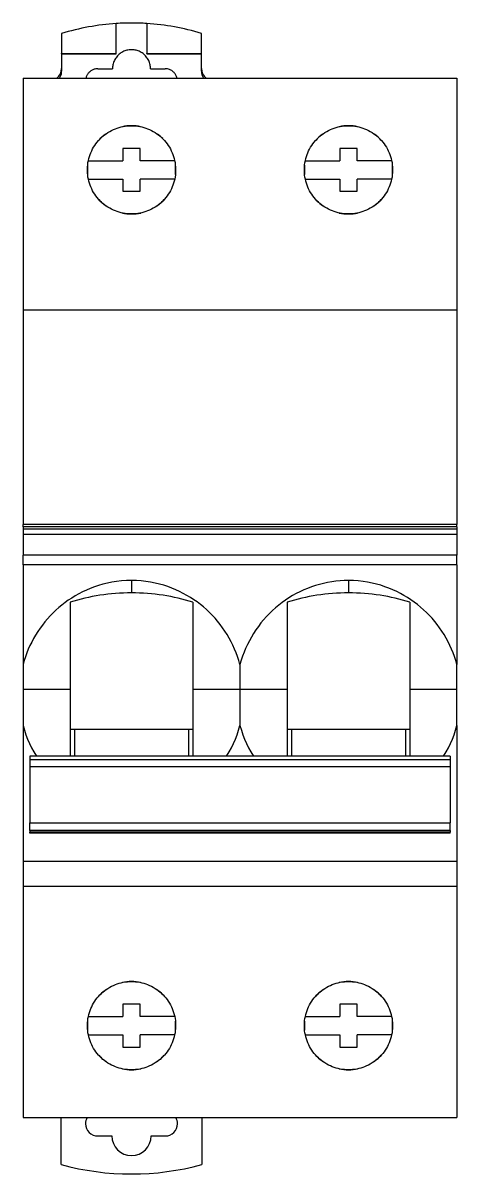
# Model space of a CAD drawing. Header units: millimetres. Extents: x 1019 to 1519, y 1262 to 1448.
# Drawn here: x 1155.21 to 1158.75, y 1264.54 to 1273.93 of the extents above; entities that cross this region are included whole.
import ezdxf

# ---------------------------------------------------------------- set-up
doc = ezdxf.new("R2010")
doc.units = ezdxf.units.MM

msp = doc.modelspace()

# ---------------------------------------------------------------- linework, layer by layer
for p, q in [((1155.5299, 1273.8482), (1155.5299, 1273.6847)), ((1155.9749, 1273.6847), (1155.9749, 1273.9305)), ((1156.2249, 1273.9308), (1156.2249, 1273.6847)), ((1156.6699, 1273.6847), (1156.6699, 1273.8495)), ((1155.5299, 1273.6847), (1155.9749, 1273.6847)), ((1155.5299, 1273.6845), (1155.5299, 1273.6847)), ((1155.5299, 1273.6845), (1155.9749, 1273.6845)), ((1155.5299, 1273.6845), (1155.5299, 1273.5412)), ((1155.9749, 1273.6845), (1155.9749, 1273.6847)), ((1155.9855, 1273.6661), (1155.9794, 1273.659)), ((1155.992, 1273.6728), (1155.9855, 1273.6661)), ((1155.9989, 1273.6791), (1155.992, 1273.6728)), ((1156.0061, 1273.6849), (1155.9989, 1273.6791)), ((1156.0136, 1273.6903), (1156.0061, 1273.6849)), ((1156.0215, 1273.6953), (1156.0136, 1273.6903)), ((1156.0295, 1273.6997), (1156.0215, 1273.6953)), ((1156.0377, 1273.7036), (1156.0295, 1273.6997)), ((1156.046, 1273.707), (1156.0377, 1273.7036)), ((1156.0544, 1273.7098), (1156.046, 1273.707)), ((1156.0628, 1273.7122), (1156.0544, 1273.7098)), ((1156.0712, 1273.714), (1156.0628, 1273.7122)), ((1156.0795, 1273.7153), (1156.0712, 1273.714)), ((1156.0877, 1273.7162), (1156.0795, 1273.7153)), ((1156.0959, 1273.7166), (1156.0877, 1273.7162)), ((1156.104, 1273.7166), (1156.0959, 1273.7166)), ((1156.1122, 1273.7162), (1156.104, 1273.7166)), ((1156.1204, 1273.7153), (1156.1122, 1273.7162)), ((1156.1287, 1273.714), (1156.1204, 1273.7153)), ((1156.137, 1273.7122), (1156.1287, 1273.714)), ((1156.1454, 1273.7098), (1156.137, 1273.7122)), ((1156.1538, 1273.707), (1156.1454, 1273.7098)), ((1156.1622, 1273.7036), (1156.1538, 1273.707)), ((1156.1704, 1273.6997), (1156.1622, 1273.7036)), ((1156.1784, 1273.6953), (1156.1704, 1273.6997)), ((1156.1862, 1273.6903), (1156.1784, 1273.6953)), ((1156.1938, 1273.6849), (1156.1862, 1273.6903)), ((1156.201, 1273.6791), (1156.1938, 1273.6849)), ((1156.2079, 1273.6728), (1156.201, 1273.6791)), ((1156.2144, 1273.6661), (1156.2079, 1273.6728)), ((1156.2204, 1273.659), (1156.2144, 1273.6661)), ((1156.2249, 1273.6847), (1156.6699, 1273.6847)), ((1156.2249, 1273.6845), (1156.2249, 1273.6847)), ((1156.2249, 1273.6845), (1156.6699, 1273.6845)), ((1156.6699, 1273.6845), (1156.6699, 1273.6847)), ((1156.6699, 1273.5412), (1156.6699, 1273.6845)), ((1155.9451, 1273.5694), (1155.9449, 1273.5613)), ((1155.9458, 1273.5776), (1155.9451, 1273.5694)), ((1155.9469, 1273.5859), (1155.9458, 1273.5776)), ((1155.9485, 1273.5943), (1155.9469, 1273.5859)), ((1155.9505, 1273.6027), (1155.9485, 1273.5943)), ((1155.9531, 1273.6112), (1155.9505, 1273.6027)), ((1155.9562, 1273.6195), (1155.9531, 1273.6112)), ((1155.9599, 1273.6278), (1155.9562, 1273.6195)), ((1155.964, 1273.6359), (1155.9599, 1273.6278)), ((1155.9687, 1273.6439), (1155.964, 1273.6359)), ((1155.9738, 1273.6516), (1155.9687, 1273.6439)), ((1155.9794, 1273.659), (1155.9738, 1273.6516)), ((1156.226, 1273.6516), (1156.2204, 1273.659)), ((1156.2312, 1273.6439), (1156.226, 1273.6516)), ((1156.2358, 1273.6359), (1156.2312, 1273.6439)), ((1156.24, 1273.6278), (1156.2358, 1273.6359)), ((1156.2436, 1273.6195), (1156.24, 1273.6278)), ((1156.2467, 1273.6112), (1156.2436, 1273.6195)), ((1156.2493, 1273.6027), (1156.2467, 1273.6112)), ((1156.2514, 1273.5943), (1156.2493, 1273.6027)), ((1156.253, 1273.5859), (1156.2514, 1273.5943)), ((1156.2541, 1273.5776), (1156.253, 1273.5859)), ((1156.2547, 1273.5694), (1156.2541, 1273.5776)), ((1156.2549, 1273.5613), (1156.2547, 1273.5694)), ((1155.2149, 1273.4845), (1155.2149, 1271.5946)), ((1155.2149, 1273.4845), (1158.7549, 1273.4845)), ((1155.5124, 1273.4845), (1155.5156, 1273.4896)), ((1155.5156, 1273.4896), (1155.5186, 1273.4949)), ((1155.5186, 1273.4949), (1155.5213, 1273.5004)), ((1155.5213, 1273.5004), (1155.5237, 1273.5062)), ((1155.5237, 1273.5062), (1155.5258, 1273.5124)), ((1155.5258, 1273.5124), (1155.5275, 1273.5189)), ((1155.5275, 1273.5189), (1155.5288, 1273.5258)), ((1155.5288, 1273.5258), (1155.5296, 1273.5333)), ((1155.5296, 1273.5333), (1155.5299, 1273.5412)), ((1155.7293, 1273.4903), (1155.7277, 1273.4845)), ((1155.7311, 1273.4958), (1155.7293, 1273.4903)), ((1155.7332, 1273.5011), (1155.7311, 1273.4958)), ((1155.7356, 1273.5062), (1155.7332, 1273.5011)), ((1155.7383, 1273.5111), (1155.7356, 1273.5062)), ((1155.7412, 1273.5158), (1155.7383, 1273.5111)), ((1155.7443, 1273.5203), (1155.7412, 1273.5158)), ((1155.7476, 1273.5247), (1155.7443, 1273.5203)), ((1155.7512, 1273.5288), (1155.7476, 1273.5247)), ((1155.755, 1273.5328), (1155.7512, 1273.5288)), ((1155.7591, 1273.5365), (1155.755, 1273.5328)), ((1155.7634, 1273.5401), (1155.7591, 1273.5365)), ((1155.768, 1273.5435), (1155.7634, 1273.5401)), ((1155.7728, 1273.5466), (1155.768, 1273.5435)), ((1155.778, 1273.5495), (1155.7728, 1273.5466)), ((1155.7834, 1273.5522), (1155.778, 1273.5495)), ((1155.7892, 1273.5547), (1155.7834, 1273.5522)), ((1155.7953, 1273.5568), (1155.7892, 1273.5547)), ((1155.8018, 1273.5586), (1155.7953, 1273.5568)), ((1155.8089, 1273.56), (1155.8018, 1273.5586)), ((1155.8165, 1273.561), (1155.8089, 1273.56)), ((1155.8249, 1273.5613), (1155.8165, 1273.561)), ((1155.8249, 1273.5613), (1155.9449, 1273.5613)), ((1156.2549, 1273.5613), (1156.3749, 1273.5613)), ((1156.3846, 1273.5608), (1156.3749, 1273.5613)), ((1156.3933, 1273.5596), (1156.3846, 1273.5608)), ((1156.4012, 1273.5578), (1156.3933, 1273.5596)), ((1156.4085, 1273.5555), (1156.4012, 1273.5578)), ((1156.4153, 1273.5528), (1156.4085, 1273.5555)), ((1156.4216, 1273.5497), (1156.4153, 1273.5528)), ((1156.4275, 1273.5463), (1156.4216, 1273.5497)), ((1156.4331, 1273.5426), (1156.4275, 1273.5463)), ((1156.4383, 1273.5386), (1156.4331, 1273.5426)), ((1156.4431, 1273.5344), (1156.4383, 1273.5386)), ((1156.4476, 1273.5299), (1156.4431, 1273.5344)), ((1156.4518, 1273.5251), (1156.4476, 1273.5299)), ((1156.4557, 1273.5201), (1156.4518, 1273.5251)), ((1156.4593, 1273.5148), (1156.4557, 1273.5201)), ((1156.4626, 1273.5093), (1156.4593, 1273.5148)), ((1156.4655, 1273.5036), (1156.4626, 1273.5093)), ((1156.4681, 1273.4975), (1156.4655, 1273.5036)), ((1156.4703, 1273.4912), (1156.4681, 1273.4975)), ((1156.4721, 1273.4845), (1156.4703, 1273.4912)), ((1156.6699, 1273.5412), (1156.6702, 1273.5333)), ((1156.6702, 1273.5333), (1156.671, 1273.5258)), ((1156.671, 1273.5258), (1156.6723, 1273.5189)), ((1156.6723, 1273.5189), (1156.6741, 1273.5124)), ((1156.6741, 1273.5124), (1156.6762, 1273.5062)), ((1156.6762, 1273.5062), (1156.6786, 1273.5004)), ((1156.6786, 1273.5004), (1156.6813, 1273.4949)), ((1156.6813, 1273.4949), (1156.6843, 1273.4896)), ((1156.6843, 1273.4896), (1156.6875, 1273.4845)), ((1158.7549, 1273.4845), (1158.7549, 1271.5946)), ((1156.0829, 1273.0961), (1156.0999, 1273.0965)), ((1156.0999, 1273.0965), (1156.1169, 1273.0961)), ((1157.8529, 1273.0961), (1157.8699, 1273.0965)), ((1157.8699, 1273.0965), (1157.8869, 1273.0961)), ((1155.8546, 1273), (1155.8672, 1273.0112)), ((1155.8672, 1273.0112), (1155.8803, 1273.0217)), ((1155.8803, 1273.0217), (1155.8939, 1273.0317)), ((1155.8939, 1273.0317), (1155.908, 1273.041)), ((1155.908, 1273.041), (1155.9225, 1273.0497)), ((1155.9225, 1273.0497), (1155.9374, 1273.0577)), ((1155.9374, 1273.0577), (1155.9526, 1273.065)), ((1155.9526, 1273.065), (1155.9682, 1273.0715)), ((1155.9682, 1273.0715), (1155.9841, 1273.0773)), ((1155.9841, 1273.0773), (1156.0002, 1273.0824)), ((1156.0002, 1273.0824), (1156.0165, 1273.0866)), ((1156.0165, 1273.0866), (1156.0329, 1273.0902)), ((1156.0329, 1273.0902), (1156.0494, 1273.0929)), ((1156.0494, 1273.0929), (1156.0661, 1273.0949)), ((1156.0661, 1273.0949), (1156.0829, 1273.0961)), ((1156.1169, 1273.0961), (1156.1337, 1273.0949)), ((1156.1337, 1273.0949), (1156.1504, 1273.0929)), ((1156.1504, 1273.0929), (1156.1669, 1273.0902)), ((1156.1669, 1273.0902), (1156.1833, 1273.0867)), ((1156.1833, 1273.0867), (1156.1996, 1273.0824)), ((1156.1996, 1273.0824), (1156.2157, 1273.0773)), ((1156.2157, 1273.0773), (1156.2316, 1273.0715)), ((1156.2316, 1273.0715), (1156.2472, 1273.065)), ((1156.2472, 1273.065), (1156.2624, 1273.0577)), ((1156.2624, 1273.0577), (1156.2773, 1273.0497)), ((1156.2773, 1273.0497), (1156.2918, 1273.0411)), ((1156.2918, 1273.0411), (1156.3059, 1273.0317)), ((1156.3059, 1273.0317), (1156.3195, 1273.0218)), ((1156.3195, 1273.0218), (1156.3326, 1273.0112)), ((1156.3326, 1273.0112), (1156.3451, 1273)), ((1157.6244, 1272.9998), (1157.637, 1273.011)), ((1157.637, 1273.011), (1157.6501, 1273.0216)), ((1157.6501, 1273.0216), (1157.6637, 1273.0315)), ((1157.6637, 1273.0315), (1157.6778, 1273.0409)), ((1157.6778, 1273.0409), (1157.6923, 1273.0496)), ((1157.6923, 1273.0496), (1157.7072, 1273.0576)), ((1157.7072, 1273.0576), (1157.7225, 1273.0649)), ((1157.7225, 1273.0649), (1157.7381, 1273.0714)), ((1157.7381, 1273.0714), (1157.754, 1273.0773)), ((1157.754, 1273.0773), (1157.7701, 1273.0823)), ((1157.7701, 1273.0823), (1157.7864, 1273.0866)), ((1157.7864, 1273.0866), (1157.8029, 1273.0902)), ((1157.8029, 1273.0902), (1157.8194, 1273.0929)), ((1157.8194, 1273.0929), (1157.8361, 1273.0949)), ((1157.8361, 1273.0949), (1157.8529, 1273.0961)), ((1157.8869, 1273.0961), (1157.9037, 1273.0949)), ((1157.9037, 1273.0949), (1157.9204, 1273.0929)), ((1157.9204, 1273.0929), (1157.937, 1273.0902)), ((1157.937, 1273.0902), (1157.9534, 1273.0866)), ((1157.9534, 1273.0866), (1157.9697, 1273.0823)), ((1157.9697, 1273.0823), (1157.9858, 1273.0773)), ((1157.9858, 1273.0773), (1158.0017, 1273.0715)), ((1158.0017, 1273.0715), (1158.0173, 1273.0649)), ((1158.0173, 1273.0649), (1158.0326, 1273.0576)), ((1158.0326, 1273.0576), (1158.0475, 1273.0496)), ((1158.0475, 1273.0496), (1158.062, 1273.0409)), ((1158.062, 1273.0409), (1158.0761, 1273.0316)), ((1158.0761, 1273.0316), (1158.0897, 1273.0216)), ((1158.0897, 1273.0216), (1158.1028, 1273.011)), ((1158.1028, 1273.011), (1158.1154, 1272.9998)), ((1155.7828, 1272.9068), (1155.7911, 1272.9214)), ((1155.7911, 1272.9214), (1155.8001, 1272.9357)), ((1155.8001, 1272.9357), (1155.8098, 1272.9496)), ((1155.8098, 1272.9496), (1155.8202, 1272.963)), ((1155.8202, 1272.963), (1155.8311, 1272.9759)), ((1155.8311, 1272.9759), (1155.8426, 1272.9882)), ((1155.8426, 1272.9882), (1155.8546, 1273)), ((1156.0299, 1272.9115), (1156.0299, 1272.8115)), ((1156.1699, 1272.9115), (1156.0299, 1272.9115)), ((1156.1699, 1272.8115), (1156.1699, 1272.9115)), ((1156.3451, 1273), (1156.3572, 1272.9883)), ((1156.3572, 1272.9883), (1156.3687, 1272.9759)), ((1156.3687, 1272.9759), (1156.3796, 1272.9631)), ((1156.3796, 1272.9631), (1156.39, 1272.9497)), ((1156.39, 1272.9497), (1156.3997, 1272.9358)), ((1156.3997, 1272.9358), (1156.4087, 1272.9215)), ((1156.4087, 1272.9215), (1156.417, 1272.9069)), ((1157.5526, 1272.9066), (1157.561, 1272.9212)), ((1157.561, 1272.9212), (1157.57, 1272.9355)), ((1157.57, 1272.9355), (1157.5797, 1272.9494)), ((1157.5797, 1272.9494), (1157.59, 1272.9628)), ((1157.59, 1272.9628), (1157.6009, 1272.9757)), ((1157.6009, 1272.9757), (1157.6124, 1272.988)), ((1157.6124, 1272.988), (1157.6244, 1272.9998)), ((1157.7999, 1272.9115), (1157.7999, 1272.8115)), ((1157.9399, 1272.9115), (1157.7999, 1272.9115)), ((1157.9399, 1272.8115), (1157.9399, 1272.9115)), ((1158.1154, 1272.9998), (1158.1274, 1272.9881)), ((1158.1274, 1272.9881), (1158.1389, 1272.9757)), ((1158.1389, 1272.9757), (1158.1498, 1272.9628)), ((1158.1498, 1272.9628), (1158.1601, 1272.9495)), ((1158.1601, 1272.9495), (1158.1698, 1272.9356)), ((1158.1698, 1272.9356), (1158.1788, 1272.9213)), ((1158.1788, 1272.9213), (1158.1871, 1272.9067)), ((1155.748, 1272.8121), (1155.7519, 1272.8286)), ((1155.7519, 1272.8286), (1155.7566, 1272.8448)), ((1155.7566, 1272.8448), (1155.7621, 1272.8608)), ((1155.7621, 1272.8608), (1155.7682, 1272.8764)), ((1155.7682, 1272.8764), (1155.7751, 1272.8918)), ((1155.7751, 1272.8918), (1155.7828, 1272.9068)), ((1156.417, 1272.9069), (1156.4247, 1272.8919)), ((1156.4247, 1272.8919), (1156.4316, 1272.8765)), ((1156.4316, 1272.8765), (1156.4378, 1272.8609)), ((1156.4378, 1272.8609), (1156.4432, 1272.8449)), ((1156.4432, 1272.8449), (1156.4479, 1272.8287)), ((1156.4479, 1272.8287), (1156.4518, 1272.8122)), ((1157.5179, 1272.8119), (1157.5219, 1272.8283)), ((1157.5219, 1272.8283), (1157.5266, 1272.8446)), ((1157.5266, 1272.8446), (1157.532, 1272.8606)), ((1157.532, 1272.8606), (1157.5381, 1272.8762)), ((1157.5381, 1272.8762), (1157.545, 1272.8916)), ((1157.545, 1272.8916), (1157.5526, 1272.9066)), ((1158.1871, 1272.9067), (1158.1948, 1272.8917)), ((1158.1948, 1272.8917), (1158.2016, 1272.8764)), ((1158.2016, 1272.8764), (1158.2078, 1272.8607)), ((1158.2078, 1272.8607), (1158.2132, 1272.8448)), ((1158.2132, 1272.8448), (1158.2179, 1272.8285)), ((1158.2179, 1272.8285), (1158.2219, 1272.8121)), ((1155.74, 1272.7451), (1155.7408, 1272.7619)), ((1155.74, 1272.7283), (1155.74, 1272.7451)), ((1155.7408, 1272.7114), (1155.74, 1272.7283)), ((1155.7408, 1272.7619), (1155.7424, 1272.7787)), ((1155.7424, 1272.7787), (1155.7448, 1272.7955)), ((1155.7448, 1272.7955), (1155.748, 1272.8121)), ((1155.7479, 1272.8115), (1156.0299, 1272.8115)), ((1156.452, 1272.8115), (1156.1699, 1272.8115)), ((1156.4518, 1272.8122), (1156.455, 1272.7956)), ((1156.455, 1272.7956), (1156.4574, 1272.7788)), ((1156.4574, 1272.7788), (1156.459, 1272.762)), ((1156.459, 1272.762), (1156.4598, 1272.7452)), ((1156.4599, 1272.7284), (1156.4591, 1272.7116)), ((1156.4598, 1272.7452), (1156.4599, 1272.7284)), ((1157.51, 1272.7449), (1157.5108, 1272.7617)), ((1157.51, 1272.7281), (1157.51, 1272.7449)), ((1157.5108, 1272.7113), (1157.51, 1272.7281)), ((1157.5108, 1272.7617), (1157.5124, 1272.7785)), ((1157.5124, 1272.7785), (1157.5148, 1272.7952)), ((1157.5148, 1272.7952), (1157.5179, 1272.8119)), ((1157.5179, 1272.8115), (1157.7999, 1272.8115)), ((1158.222, 1272.8115), (1157.9399, 1272.8115)), ((1158.2219, 1272.8121), (1158.225, 1272.7955)), ((1158.225, 1272.7955), (1158.2274, 1272.7787)), ((1158.2274, 1272.7787), (1158.229, 1272.7619)), ((1158.229, 1272.7619), (1158.2298, 1272.7451)), ((1158.2299, 1272.7283), (1158.2291, 1272.7115)), ((1158.2298, 1272.7451), (1158.2299, 1272.7283)), ((1155.7424, 1272.6946), (1155.7408, 1272.7114)), ((1155.7447, 1272.6779), (1155.7424, 1272.6946)), ((1155.7479, 1272.6612), (1155.7447, 1272.6779)), ((1155.7479, 1272.6615), (1156.0299, 1272.6615)), ((1155.7518, 1272.6448), (1155.7479, 1272.6612)), ((1155.7565, 1272.6285), (1155.7518, 1272.6448)), ((1155.7619, 1272.6125), (1155.7565, 1272.6285)), ((1156.0299, 1272.6615), (1156.0299, 1272.5615)), ((1156.452, 1272.6615), (1156.1699, 1272.6615)), ((1156.1699, 1272.5615), (1156.1699, 1272.6615)), ((1156.4434, 1272.6286), (1156.438, 1272.6126)), ((1156.4481, 1272.6449), (1156.4434, 1272.6286)), ((1156.452, 1272.6614), (1156.4481, 1272.6449)), ((1156.4551, 1272.678), (1156.452, 1272.6614)), ((1156.4575, 1272.6948), (1156.4551, 1272.678)), ((1156.4591, 1272.7116), (1156.4575, 1272.6948)), ((1157.5124, 1272.6945), (1157.5108, 1272.7113)), ((1157.5148, 1272.6777), (1157.5124, 1272.6945)), ((1157.5179, 1272.6611), (1157.5148, 1272.6777)), ((1157.5179, 1272.6615), (1157.7999, 1272.6615)), ((1157.5219, 1272.6446), (1157.5179, 1272.6611)), ((1157.5265, 1272.6284), (1157.5219, 1272.6446)), ((1157.532, 1272.6124), (1157.5265, 1272.6284)), ((1157.7999, 1272.6615), (1157.7999, 1272.5615)), ((1158.222, 1272.6615), (1157.9399, 1272.6615)), ((1157.9399, 1272.5615), (1157.9399, 1272.6615)), ((1158.2134, 1272.6285), (1158.2079, 1272.6126)), ((1158.218, 1272.6448), (1158.2134, 1272.6285)), ((1158.222, 1272.6613), (1158.218, 1272.6448)), ((1158.2251, 1272.6779), (1158.222, 1272.6613)), ((1158.2275, 1272.6947), (1158.2251, 1272.6779)), ((1158.2291, 1272.7115), (1158.2275, 1272.6947)), ((1155.7681, 1272.5968), (1155.7619, 1272.6125)), ((1155.775, 1272.5815), (1155.7681, 1272.5968)), ((1155.7826, 1272.5664), (1155.775, 1272.5815)), ((1155.7909, 1272.5518), (1155.7826, 1272.5664)), ((1155.8, 1272.5375), (1155.7909, 1272.5518)), ((1155.8096, 1272.5236), (1155.8, 1272.5375)), ((1156.0299, 1272.5615), (1156.1699, 1272.5615)), ((1156.4, 1272.5375), (1156.3903, 1272.5236)), ((1156.409, 1272.5518), (1156.4, 1272.5375)), ((1156.4173, 1272.5665), (1156.409, 1272.5518)), ((1156.4249, 1272.5816), (1156.4173, 1272.5665)), ((1156.4318, 1272.5969), (1156.4249, 1272.5816)), ((1156.438, 1272.6126), (1156.4318, 1272.5969)), ((1157.5381, 1272.5967), (1157.532, 1272.6124)), ((1157.545, 1272.5814), (1157.5381, 1272.5967)), ((1157.5526, 1272.5664), (1157.545, 1272.5814)), ((1157.561, 1272.5517), (1157.5526, 1272.5664)), ((1157.57, 1272.5374), (1157.561, 1272.5517)), ((1157.5797, 1272.5235), (1157.57, 1272.5374)), ((1157.7999, 1272.5615), (1157.9399, 1272.5615)), ((1158.1699, 1272.5375), (1158.1603, 1272.5236)), ((1158.179, 1272.5518), (1158.1699, 1272.5375)), ((1158.1873, 1272.5665), (1158.179, 1272.5518)), ((1158.1949, 1272.5815), (1158.1873, 1272.5665)), ((1158.2018, 1272.5969), (1158.1949, 1272.5815)), ((1158.2079, 1272.6126), (1158.2018, 1272.5969)), ((1155.82, 1272.5101), (1155.8096, 1272.5236)), ((1155.8309, 1272.4972), (1155.82, 1272.5101)), ((1155.8424, 1272.4849), (1155.8309, 1272.4972)), ((1155.8545, 1272.4731), (1155.8424, 1272.4849)), ((1155.8671, 1272.4619), (1155.8545, 1272.4731)), ((1155.8802, 1272.4513), (1155.8671, 1272.4619)), ((1155.8938, 1272.4413), (1155.8802, 1272.4513)), ((1155.9079, 1272.432), (1155.8938, 1272.4413)), ((1156.3061, 1272.4414), (1156.292, 1272.432)), ((1156.3197, 1272.4513), (1156.3061, 1272.4414)), ((1156.3328, 1272.4619), (1156.3197, 1272.4513)), ((1156.3454, 1272.4731), (1156.3328, 1272.4619)), ((1156.3575, 1272.4849), (1156.3454, 1272.4731)), ((1156.369, 1272.4973), (1156.3575, 1272.4849)), ((1156.3799, 1272.5102), (1156.369, 1272.4973)), ((1156.3903, 1272.5236), (1156.3799, 1272.5102)), ((1157.59, 1272.5101), (1157.5797, 1272.5235)), ((1157.6009, 1272.4972), (1157.59, 1272.5101)), ((1157.6124, 1272.4849), (1157.6009, 1272.4972)), ((1157.6245, 1272.4731), (1157.6124, 1272.4849)), ((1157.6371, 1272.4619), (1157.6245, 1272.4731)), ((1157.6502, 1272.4513), (1157.6371, 1272.4619)), ((1157.6638, 1272.4413), (1157.6502, 1272.4513)), ((1157.6779, 1272.432), (1157.6638, 1272.4413)), ((1158.0761, 1272.4414), (1158.062, 1272.432)), ((1158.0897, 1272.4513), (1158.0761, 1272.4414)), ((1158.1028, 1272.4619), (1158.0897, 1272.4513)), ((1158.1154, 1272.4731), (1158.1028, 1272.4619)), ((1158.1275, 1272.4849), (1158.1154, 1272.4731)), ((1158.139, 1272.4973), (1158.1275, 1272.4849)), ((1158.1499, 1272.5102), (1158.139, 1272.4973)), ((1158.1603, 1272.5236), (1158.1499, 1272.5102)), ((1155.9224, 1272.4233), (1155.9079, 1272.432)), ((1155.9373, 1272.4153), (1155.9224, 1272.4233)), ((1155.9526, 1272.408), (1155.9373, 1272.4153)), ((1155.9682, 1272.4014), (1155.9526, 1272.408)), ((1155.9841, 1272.3956), (1155.9682, 1272.4014)), ((1156.0002, 1272.3906), (1155.9841, 1272.3956)), ((1156.0165, 1272.3863), (1156.0002, 1272.3906)), ((1156.0329, 1272.3827), (1156.0165, 1272.3863)), ((1156.0495, 1272.38), (1156.0329, 1272.3827)), ((1156.0661, 1272.378), (1156.0495, 1272.38)), ((1156.083, 1272.3769), (1156.0661, 1272.378)), ((1156.0999, 1272.3765), (1156.083, 1272.3769)), ((1156.1169, 1272.3769), (1156.0999, 1272.3765)), ((1156.1337, 1272.378), (1156.1169, 1272.3769)), ((1156.1504, 1272.38), (1156.1337, 1272.378)), ((1156.167, 1272.3828), (1156.1504, 1272.38)), ((1156.1834, 1272.3863), (1156.167, 1272.3828)), ((1156.1997, 1272.3906), (1156.1834, 1272.3863)), ((1156.2158, 1272.3956), (1156.1997, 1272.3906)), ((1156.2317, 1272.4015), (1156.2158, 1272.3956)), ((1156.2473, 1272.408), (1156.2317, 1272.4015)), ((1156.2626, 1272.4153), (1156.2473, 1272.408)), ((1156.2775, 1272.4233), (1156.2626, 1272.4153)), ((1156.292, 1272.432), (1156.2775, 1272.4233)), ((1157.6924, 1272.4233), (1157.6779, 1272.432)), ((1157.7073, 1272.4153), (1157.6924, 1272.4233)), ((1157.7226, 1272.408), (1157.7073, 1272.4153)), ((1157.7382, 1272.4014), (1157.7226, 1272.408)), ((1157.7541, 1272.3956), (1157.7382, 1272.4014)), ((1157.7702, 1272.3906), (1157.7541, 1272.3956)), ((1157.7865, 1272.3863), (1157.7702, 1272.3906)), ((1157.8029, 1272.3827), (1157.7865, 1272.3863)), ((1157.8195, 1272.38), (1157.8029, 1272.3827)), ((1157.8361, 1272.378), (1157.8195, 1272.38)), ((1157.853, 1272.3769), (1157.8361, 1272.378)), ((1157.8699, 1272.3765), (1157.853, 1272.3769)), ((1157.8869, 1272.3769), (1157.8699, 1272.3765)), ((1157.9037, 1272.378), (1157.8869, 1272.3769)), ((1157.9204, 1272.38), (1157.9037, 1272.378)), ((1157.937, 1272.3827), (1157.9204, 1272.38)), ((1157.9534, 1272.3863), (1157.937, 1272.3827)), ((1157.9697, 1272.3906), (1157.9534, 1272.3863)), ((1157.9858, 1272.3956), (1157.9697, 1272.3906)), ((1158.0017, 1272.4015), (1157.9858, 1272.3956)), ((1158.0173, 1272.408), (1158.0017, 1272.4015)), ((1158.0326, 1272.4153), (1158.0173, 1272.408)), ((1158.0475, 1272.4233), (1158.0326, 1272.4153)), ((1158.062, 1272.432), (1158.0475, 1272.4233)), ((1155.2149, 1271.5946), (1155.2149, 1269.8443)), ((1155.2149, 1271.5946), (1158.7549, 1271.5946)), ((1158.7549, 1271.5946), (1158.7549, 1269.8443)), ((1155.2149, 1269.8243), (1155.2149, 1269.8443)), ((1158.7549, 1269.8443), (1155.2149, 1269.8443)), ((1158.7549, 1269.8243), (1155.2149, 1269.8243)), ((1155.2149, 1269.8243), (1155.2149, 1269.8043)), ((1158.7549, 1269.8243), (1158.7549, 1269.8443)), ((1158.7549, 1269.8243), (1158.7549, 1269.8043)), ((1155.2149, 1269.8043), (1155.2149, 1269.7618)), ((1158.7549, 1269.8043), (1155.2149, 1269.8043)), ((1158.7549, 1269.7618), (1155.2149, 1269.7618)), ((1155.2149, 1269.7618), (1155.2149, 1269.5942)), ((1158.7549, 1269.8043), (1158.7549, 1269.7618)), ((1158.7549, 1269.7618), (1158.7549, 1269.5942)), ((1155.2149, 1269.5149), (1155.2149, 1269.5942)), ((1158.7549, 1269.5942), (1155.2149, 1269.5942)), ((1158.7549, 1269.5149), (1158.7549, 1269.5942)), ((1155.2149, 1269.5149), (1155.2149, 1268.7023)), ((1158.7549, 1269.5149), (1155.2149, 1269.5149)), ((1158.7549, 1269.5149), (1158.7549, 1268.7023)), ((1155.831, 1269.3454), (1155.7968, 1269.334)), ((1155.8664, 1269.3556), (1155.831, 1269.3454)), ((1155.9027, 1269.3645), (1155.8664, 1269.3556)), ((1155.9402, 1269.3721), (1155.9027, 1269.3645)), ((1155.9786, 1269.3782), (1155.9402, 1269.3721)), ((1156.018, 1269.3827), (1155.9786, 1269.3782)), ((1156.0585, 1269.3854), (1156.018, 1269.3827)), ((1156.0999, 1269.3864), (1156.0585, 1269.3854)), ((1156.1402, 1269.3855), (1156.0999, 1269.3864)), ((1156.0999, 1269.3864), (1156.0999, 1269.2854)), ((1156.1796, 1269.3829), (1156.1402, 1269.3855)), ((1156.2181, 1269.3786), (1156.1796, 1269.3829)), ((1156.2557, 1269.3728), (1156.2181, 1269.3786)), ((1156.2924, 1269.3656), (1156.2557, 1269.3728)), ((1156.3281, 1269.357), (1156.2924, 1269.3656)), ((1156.3629, 1269.3472), (1156.3281, 1269.357)), ((1156.3967, 1269.3362), (1156.3629, 1269.3472)), ((1157.6, 1269.345), (1157.5676, 1269.3342)), ((1157.6328, 1269.3546), (1157.6, 1269.345)), ((1157.666, 1269.363), (1157.6328, 1269.3546)), ((1157.6994, 1269.3701), (1157.666, 1269.363)), ((1157.733, 1269.3759), (1157.6994, 1269.3701)), ((1157.7668, 1269.3805), (1157.733, 1269.3759)), ((1157.8009, 1269.3837), (1157.7668, 1269.3805)), ((1157.8353, 1269.3857), (1157.8009, 1269.3837)), ((1157.8699, 1269.3864), (1157.8353, 1269.3857)), ((1157.8699, 1269.3864), (1157.8699, 1269.2854)), ((1157.9104, 1269.3855), (1157.8699, 1269.3864)), ((1157.9499, 1269.3828), (1157.9104, 1269.3855)), ((1157.9884, 1269.3786), (1157.9499, 1269.3828)), ((1158.0261, 1269.3727), (1157.9884, 1269.3786)), ((1158.0629, 1269.3655), (1158.0261, 1269.3727)), ((1158.0987, 1269.3569), (1158.0629, 1269.3655)), ((1158.1335, 1269.347), (1158.0987, 1269.3569)), ((1158.1673, 1269.336), (1158.1335, 1269.347)), ((1155.6408, 1269.2611), (1155.6122, 1269.2436)), ((1155.6702, 1269.2777), (1155.6408, 1269.2611)), ((1155.7005, 1269.2933), (1155.6702, 1269.2777)), ((1155.7316, 1269.3079), (1155.7005, 1269.2933)), ((1155.7637, 1269.3215), (1155.7316, 1269.3079)), ((1155.7968, 1269.334), (1155.7637, 1269.3215)), ((1156.4294, 1269.3241), (1156.3967, 1269.3362)), ((1156.4612, 1269.311), (1156.4294, 1269.3241)), ((1156.4922, 1269.2968), (1156.4612, 1269.311)), ((1156.5224, 1269.2816), (1156.4922, 1269.2968)), ((1156.5518, 1269.2653), (1156.5224, 1269.2816)), ((1156.5805, 1269.2481), (1156.5518, 1269.2653)), ((1156.6084, 1269.23), (1156.5805, 1269.2481)), ((1157.4135, 1269.2628), (1157.3845, 1269.2451)), ((1157.4432, 1269.2794), (1157.4135, 1269.2628)), ((1157.4735, 1269.2948), (1157.4432, 1269.2794)), ((1157.5043, 1269.3091), (1157.4735, 1269.2948)), ((1157.5357, 1269.3222), (1157.5043, 1269.3091)), ((1157.5676, 1269.3342), (1157.5357, 1269.3222)), ((1158.2001, 1269.3239), (1158.1673, 1269.336)), ((1158.232, 1269.3107), (1158.2001, 1269.3239)), ((1158.263, 1269.2964), (1158.232, 1269.3107)), ((1158.2931, 1269.2812), (1158.263, 1269.2964)), ((1158.3226, 1269.2649), (1158.2931, 1269.2812)), ((1158.3513, 1269.2477), (1158.3226, 1269.2649)), ((1158.3791, 1269.2295), (1158.3513, 1269.2477)), ((1155.5066, 1269.1651), (1155.4823, 1269.1434)), ((1155.5317, 1269.186), (1155.5066, 1269.1651)), ((1155.5577, 1269.206), (1155.5317, 1269.186)), ((1155.5845, 1269.2252), (1155.5577, 1269.206)), ((1155.6122, 1269.2436), (1155.5845, 1269.2252)), ((1155.5999, 1269.2086), (1155.5999, 1268.4967)), ((1156.5999, 1269.2086), (1156.5999, 1268.4967)), ((1156.6354, 1269.211), (1156.6084, 1269.23)), ((1156.6616, 1269.1911), (1156.6354, 1269.211)), ((1156.6871, 1269.1704), (1156.6616, 1269.1911)), ((1156.7117, 1269.1488), (1156.6871, 1269.1704)), ((1157.2747, 1269.1634), (1157.2491, 1269.1405)), ((1157.301, 1269.1854), (1157.2747, 1269.1634)), ((1157.3281, 1269.2063), (1157.301, 1269.1854)), ((1157.356, 1269.2262), (1157.3281, 1269.2063)), ((1157.3845, 1269.2451), (1157.356, 1269.2262)), ((1157.3699, 1269.2086), (1157.3699, 1268.4967)), ((1158.3699, 1269.2086), (1158.3699, 1268.4967)), ((1158.4062, 1269.2105), (1158.3791, 1269.2295)), ((1158.4323, 1269.1906), (1158.4062, 1269.2105)), ((1158.4577, 1269.1698), (1158.4323, 1269.1906)), ((1158.4823, 1269.1482), (1158.4577, 1269.1698)), ((1155.4142, 1269.0734), (1155.3931, 1269.0485)), ((1155.4361, 1269.0976), (1155.4142, 1269.0734)), ((1155.4588, 1269.1209), (1155.4361, 1269.0976)), ((1155.4823, 1269.1434), (1155.4588, 1269.1209)), ((1156.7356, 1269.1262), (1156.7117, 1269.1488)), ((1156.7588, 1269.1028), (1156.7356, 1269.1262)), ((1156.7812, 1269.0785), (1156.7588, 1269.1028)), ((1156.8027, 1269.0534), (1156.7812, 1269.0785)), ((1157.1779, 1269.0662), (1157.156, 1269.0397)), ((1157.2007, 1269.0919), (1157.1779, 1269.0662)), ((1157.2245, 1269.1166), (1157.2007, 1269.0919)), ((1157.2491, 1269.1405), (1157.2245, 1269.1166)), ((1158.5062, 1269.1257), (1158.4823, 1269.1482)), ((1158.5293, 1269.1023), (1158.5062, 1269.1257)), ((1158.5517, 1269.078), (1158.5293, 1269.1023)), ((1158.5732, 1269.0529), (1158.5517, 1269.078)), ((1155.3352, 1268.9694), (1155.3178, 1268.9417)), ((1155.3536, 1268.9965), (1155.3352, 1268.9694)), ((1155.3729, 1269.0229), (1155.3536, 1268.9965)), ((1155.3931, 1269.0485), (1155.3729, 1269.0229)), ((1156.8234, 1269.0275), (1156.8027, 1269.0534)), ((1156.8432, 1269.0009), (1156.8234, 1269.0275)), ((1156.862, 1268.9735), (1156.8432, 1269.0009)), ((1156.8799, 1268.9454), (1156.862, 1268.9735)), ((1157.115, 1268.984), (1157.0959, 1268.9549)), ((1157.135, 1269.0123), (1157.115, 1268.984)), ((1157.156, 1269.0397), (1157.135, 1269.0123)), ((1158.5938, 1269.027), (1158.5732, 1269.0529)), ((1158.6135, 1269.0004), (1158.5938, 1269.027)), ((1158.6323, 1268.973), (1158.6135, 1269.0004)), ((1158.6501, 1268.945), (1158.6323, 1268.973)), ((1155.2858, 1268.8845), (1155.2714, 1268.8551)), ((1155.3013, 1268.9134), (1155.2858, 1268.8845)), ((1155.3178, 1268.9417), (1155.3013, 1268.9134)), ((1156.8967, 1268.9166), (1156.8799, 1268.9454)), ((1156.9126, 1268.8873), (1156.8967, 1268.9166)), ((1156.9274, 1268.8575), (1156.9126, 1268.8873)), ((1157.0611, 1268.8947), (1157.0455, 1268.8638)), ((1157.078, 1268.9251), (1157.0611, 1268.8947)), ((1157.0959, 1268.9549), (1157.078, 1268.9251)), ((1158.6669, 1268.9163), (1158.6501, 1268.945)), ((1158.6827, 1268.887), (1158.6669, 1268.9163)), ((1158.6975, 1268.8572), (1158.6827, 1268.887)), ((1155.2456, 1268.7952), (1155.2343, 1268.7646)), ((1155.2579, 1268.8253), (1155.2456, 1268.7952)), ((1155.2714, 1268.8551), (1155.2579, 1268.8253)), ((1156.9411, 1268.8272), (1156.9274, 1268.8575)), ((1156.9537, 1268.7965), (1156.9411, 1268.8272)), ((1156.9652, 1268.7655), (1156.9537, 1268.7965)), ((1157.0177, 1268.8006), (1157.0056, 1268.7684)), ((1157.031, 1268.8324), (1157.0177, 1268.8006)), ((1157.0455, 1268.8638), (1157.031, 1268.8324)), ((1158.7112, 1268.827), (1158.6975, 1268.8572)), ((1158.7238, 1268.7964), (1158.7112, 1268.827)), ((1158.7352, 1268.7654), (1158.7238, 1268.7964)), ((1155.2241, 1268.7337), (1155.2149, 1268.7023)), ((1155.2149, 1268.7023), (1155.2149, 1268.4967)), ((1155.2343, 1268.7646), (1155.2241, 1268.7337)), ((1156.9756, 1268.7341), (1156.9652, 1268.7655)), ((1156.9849, 1268.7023), (1156.9756, 1268.7341)), ((1156.9947, 1268.7356), (1156.9849, 1268.7023)), ((1156.9849, 1268.7023), (1156.9849, 1268.6683)), ((1157.0056, 1268.7684), (1156.9947, 1268.7356)), ((1158.7456, 1268.7341), (1158.7352, 1268.7654)), ((1158.7549, 1268.7023), (1158.7456, 1268.7341)), ((1158.7549, 1268.4967), (1158.7549, 1268.7023)), ((1156.9849, 1268.6683), (1156.9849, 1268.6342)), ((1156.9849, 1268.6342), (1156.9849, 1268.6)), ((1156.9849, 1268.6), (1156.9849, 1268.5656)), ((1155.5999, 1268.4967), (1155.2149, 1268.4967)), ((1155.2149, 1268.4967), (1155.2149, 1268.2023)), ((1155.5999, 1268.4967), (1155.5999, 1267.9538)), ((1156.9849, 1268.4967), (1156.5999, 1268.4967)), ((1156.5999, 1268.4967), (1156.5999, 1267.9538)), ((1156.9849, 1268.5656), (1156.9849, 1268.5311)), ((1156.9849, 1268.5311), (1156.9849, 1268.4967)), ((1157.3699, 1268.4967), (1156.9849, 1268.4967)), ((1156.9849, 1268.4967), (1156.9849, 1268.4692)), ((1157.3699, 1268.4967), (1157.3699, 1267.9538)), ((1158.7549, 1268.4967), (1158.3699, 1268.4967)), ((1158.3699, 1268.4967), (1158.3699, 1267.9538)), ((1158.7549, 1268.2023), (1158.7549, 1268.4967)), ((1156.9849, 1268.4692), (1156.9849, 1268.4417)), ((1156.9849, 1268.4417), (1156.9849, 1268.4144)), ((1156.9849, 1268.4144), (1156.9849, 1268.3871)), ((1156.9849, 1268.3871), (1156.9849, 1268.36)), ((1156.9849, 1268.36), (1156.9849, 1268.333)), ((1156.9849, 1268.333), (1156.9849, 1268.3062)), ((1156.9849, 1268.3062), (1156.9849, 1268.2798)), ((1156.9849, 1268.2798), (1156.9849, 1268.2537)), ((1156.9849, 1268.2537), (1156.9849, 1268.2279)), ((1156.9849, 1268.2279), (1156.9849, 1268.2023)), ((1155.2149, 1268.2023), (1155.2149, 1267.0947)), ((1155.2149, 1268.2023), (1155.226, 1268.165)), ((1155.226, 1268.165), (1155.2385, 1268.1284)), ((1155.2385, 1268.1284), (1155.2526, 1268.0922)), ((1155.5999, 1268.1748), (1155.6349, 1268.1748)), ((1155.6349, 1268.1748), (1156.5649, 1268.1748)), ((1155.6349, 1268.1748), (1155.6349, 1267.9538)), ((1156.5649, 1268.1748), (1156.5999, 1268.1748)), ((1156.5649, 1268.1748), (1156.5649, 1267.9538)), ((1156.9472, 1268.0922), (1156.9613, 1268.1283)), ((1156.9613, 1268.1283), (1156.9739, 1268.165)), ((1156.9739, 1268.165), (1156.9849, 1268.2023)), ((1156.9849, 1268.2023), (1156.996, 1268.1649)), ((1156.996, 1268.1649), (1157.0086, 1268.1281)), ((1157.0086, 1268.1281), (1157.0226, 1268.092)), ((1157.3699, 1268.1748), (1157.4049, 1268.1748)), ((1157.4049, 1268.1748), (1158.3349, 1268.1748)), ((1157.4049, 1268.1748), (1157.4049, 1267.9538)), ((1158.3349, 1268.1748), (1158.3699, 1268.1748)), ((1158.3349, 1268.1748), (1158.3349, 1267.9538)), ((1158.7172, 1268.0921), (1158.7313, 1268.1283)), ((1158.7313, 1268.1283), (1158.7439, 1268.165)), ((1158.7439, 1268.165), (1158.7549, 1268.2023)), ((1158.7549, 1268.2023), (1158.7549, 1267.0947)), ((1155.2526, 1268.0922), (1155.2682, 1268.0566)), ((1155.2682, 1268.0566), (1155.2853, 1268.0216)), ((1156.9145, 1268.0216), (1156.9316, 1268.0566)), ((1156.9316, 1268.0566), (1156.9472, 1268.0922)), ((1157.0226, 1268.092), (1157.0382, 1268.0566)), ((1157.0382, 1268.0566), (1157.0553, 1268.0217)), ((1158.6845, 1268.0215), (1158.7016, 1268.0565)), ((1158.7016, 1268.0565), (1158.7172, 1268.0921)), ((1155.2699, 1267.9538), (1155.2699, 1267.9265)), ((1158.6999, 1267.9538), (1155.2699, 1267.9538)), ((1155.2853, 1268.0216), (1155.3039, 1267.9873)), ((1155.3039, 1267.9873), (1155.3239, 1267.9538)), ((1156.876, 1267.9538), (1156.8959, 1267.9873)), ((1156.8959, 1267.9873), (1156.9145, 1268.0216)), ((1157.0553, 1268.0217), (1157.0739, 1267.9874)), ((1157.0739, 1267.9874), (1157.0939, 1267.9538)), ((1158.646, 1267.9538), (1158.6659, 1267.9873)), ((1158.6659, 1267.9873), (1158.6845, 1268.0215)), ((1158.6999, 1267.9538), (1158.6999, 1267.9265)), ((1155.2699, 1267.9265), (1155.2699, 1267.8699)), ((1155.2699, 1267.9265), (1158.6999, 1267.9265)), ((1155.2699, 1267.8699), (1155.2699, 1267.4091)), ((1155.2699, 1267.8699), (1158.6999, 1267.8699)), ((1158.6999, 1267.9265), (1158.6999, 1267.8699)), ((1158.6999, 1267.8699), (1158.6999, 1267.4091)), ((1155.2699, 1267.3465), (1155.2699, 1267.4091)), ((1155.2699, 1267.4091), (1158.6999, 1267.4091)), ((1158.6999, 1267.3465), (1158.6999, 1267.4091)), ((1155.2699, 1267.3465), (1155.2699, 1267.3333)), ((1158.6999, 1267.3465), (1155.2699, 1267.3465)), ((1158.6999, 1267.3333), (1155.2699, 1267.3333)), ((1155.2699, 1267.3251), (1155.2699, 1267.3333)), ((1158.6999, 1267.3251), (1155.2699, 1267.3251)), ((1158.6999, 1267.3465), (1158.6999, 1267.3333)), ((1158.6999, 1267.3251), (1158.6999, 1267.3333)), ((1155.2149, 1267.0947), (1155.2149, 1266.8934)), ((1158.7549, 1267.0947), (1155.2149, 1267.0947)), ((1158.7549, 1267.0947), (1158.7549, 1266.8934)), ((1155.2149, 1266.8934), (1155.2149, 1265.0045)), ((1155.2149, 1266.8934), (1158.7549, 1266.8934)), ((1158.7549, 1266.8934), (1158.7549, 1265.0045)), ((1155.8937, 1266.0496), (1155.9078, 1266.059)), ((1155.9078, 1266.059), (1155.9223, 1266.0677)), ((1155.9223, 1266.0677), (1155.9373, 1266.0757)), ((1155.9373, 1266.0757), (1155.9525, 1266.083)), ((1155.9525, 1266.083), (1155.9681, 1266.0896)), ((1155.9681, 1266.0896), (1155.984, 1266.0954)), ((1155.984, 1266.0954), (1156.0001, 1266.1004)), ((1156.0001, 1266.1004), (1156.0164, 1266.1047)), ((1156.0164, 1266.1047), (1156.0329, 1266.1083)), ((1156.0329, 1266.1083), (1156.0494, 1266.111)), ((1156.0494, 1266.111), (1156.0661, 1266.113)), ((1156.0661, 1266.113), (1156.0829, 1266.1142)), ((1156.0829, 1266.1142), (1156.0999, 1266.1145)), ((1156.0999, 1266.1145), (1156.1169, 1266.1142)), ((1156.1169, 1266.1142), (1156.1337, 1266.113)), ((1156.1337, 1266.113), (1156.1504, 1266.111)), ((1156.1504, 1266.111), (1156.1669, 1266.1083)), ((1156.1669, 1266.1083), (1156.1834, 1266.1047)), ((1156.1834, 1266.1047), (1156.1997, 1266.1004)), ((1156.1997, 1266.1004), (1156.2158, 1266.0954)), ((1156.2158, 1266.0954), (1156.2317, 1266.0896)), ((1156.2317, 1266.0896), (1156.2473, 1266.083)), ((1156.2473, 1266.083), (1156.2625, 1266.0757)), ((1156.2625, 1266.0757), (1156.2775, 1266.0677)), ((1156.2775, 1266.0677), (1156.292, 1266.059)), ((1156.292, 1266.059), (1156.306, 1266.0497)), ((1157.6637, 1266.0496), (1157.6778, 1266.059)), ((1157.6778, 1266.059), (1157.6923, 1266.0677)), ((1157.6923, 1266.0677), (1157.7073, 1266.0757)), ((1157.7073, 1266.0757), (1157.7225, 1266.083)), ((1157.7225, 1266.083), (1157.7381, 1266.0896)), ((1157.7381, 1266.0896), (1157.754, 1266.0954)), ((1157.754, 1266.0954), (1157.7702, 1266.1004)), ((1157.7702, 1266.1004), (1157.7865, 1266.1047)), ((1157.7865, 1266.1047), (1157.8029, 1266.1083)), ((1157.8029, 1266.1083), (1157.8194, 1266.111)), ((1157.8194, 1266.111), (1157.8361, 1266.113)), ((1157.8361, 1266.113), (1157.8529, 1266.1142)), ((1157.8529, 1266.1142), (1157.8699, 1266.1145)), ((1157.8699, 1266.1145), (1157.8869, 1266.1142)), ((1157.8869, 1266.1142), (1157.9037, 1266.113)), ((1157.9037, 1266.113), (1157.9204, 1266.111)), ((1157.9204, 1266.111), (1157.9369, 1266.1083)), ((1157.9369, 1266.1083), (1157.9533, 1266.1047)), ((1157.9533, 1266.1047), (1157.9697, 1266.1004)), ((1157.9697, 1266.1004), (1157.9858, 1266.0954)), ((1157.9858, 1266.0954), (1158.0017, 1266.0896)), ((1158.0017, 1266.0896), (1158.0173, 1266.083)), ((1158.0173, 1266.083), (1158.0326, 1266.0757)), ((1158.0326, 1266.0757), (1158.0475, 1266.0677)), ((1158.0475, 1266.0677), (1158.062, 1266.059)), ((1158.062, 1266.059), (1158.0761, 1266.0497)), ((1155.7999, 1265.9535), (1155.8096, 1265.9674)), ((1155.8096, 1265.9674), (1155.8199, 1265.9808)), ((1155.8199, 1265.9808), (1155.8309, 1265.9937)), ((1155.8309, 1265.9937), (1155.8424, 1266.0061)), ((1155.8424, 1266.0061), (1155.8544, 1266.0179)), ((1155.8544, 1266.0179), (1155.867, 1266.0291)), ((1155.867, 1266.0291), (1155.8801, 1266.0397)), ((1155.8801, 1266.0397), (1155.8937, 1266.0496)), ((1156.306, 1266.0497), (1156.3197, 1266.0397)), ((1156.3197, 1266.0397), (1156.3328, 1266.0291)), ((1156.3328, 1266.0291), (1156.3454, 1266.0179)), ((1156.3454, 1266.0179), (1156.3574, 1266.0061)), ((1156.3574, 1266.0061), (1156.3689, 1265.9938)), ((1156.3689, 1265.9938), (1156.3799, 1265.9809)), ((1156.3799, 1265.9809), (1156.3902, 1265.9674)), ((1156.3902, 1265.9674), (1156.3999, 1265.9536)), ((1157.5699, 1265.9535), (1157.5796, 1265.9674)), ((1157.5796, 1265.9674), (1157.5899, 1265.9808)), ((1157.5899, 1265.9808), (1157.6009, 1265.9937)), ((1157.6009, 1265.9937), (1157.6124, 1266.0061)), ((1157.6124, 1266.0061), (1157.6244, 1266.0179)), ((1157.6244, 1266.0179), (1157.637, 1266.0291)), ((1157.637, 1266.0291), (1157.6501, 1266.0397)), ((1157.6501, 1266.0397), (1157.6637, 1266.0496)), ((1158.0761, 1266.0497), (1158.0897, 1266.0397)), ((1158.0897, 1266.0397), (1158.1028, 1266.0291)), ((1158.1028, 1266.0291), (1158.1154, 1266.0179)), ((1158.1154, 1266.0179), (1158.1274, 1266.0061)), ((1158.1274, 1266.0061), (1158.1389, 1265.9938)), ((1158.1389, 1265.9938), (1158.1499, 1265.9809)), ((1158.1499, 1265.9809), (1158.1602, 1265.9675)), ((1158.1602, 1265.9675), (1158.1699, 1265.9536)), ((1155.7565, 1265.8624), (1155.7619, 1265.8784)), ((1155.7619, 1265.8784), (1155.768, 1265.8941)), ((1155.768, 1265.8941), (1155.7749, 1265.9094)), ((1155.7749, 1265.9094), (1155.7825, 1265.9245)), ((1155.7825, 1265.9245), (1155.7909, 1265.9392)), ((1155.7909, 1265.9392), (1155.7999, 1265.9535)), ((1156.0299, 1265.9295), (1156.0299, 1265.8295)), ((1156.1699, 1265.9295), (1156.0299, 1265.9295)), ((1156.1699, 1265.8295), (1156.1699, 1265.9295)), ((1156.3999, 1265.9536), (1156.4089, 1265.9393)), ((1156.4089, 1265.9393), (1156.4173, 1265.9246)), ((1156.4173, 1265.9246), (1156.4249, 1265.9095)), ((1156.4249, 1265.9095), (1156.4318, 1265.8942)), ((1156.4318, 1265.8942), (1156.4379, 1265.8785)), ((1156.4379, 1265.8785), (1156.4434, 1265.8625)), ((1157.5265, 1265.8625), (1157.5319, 1265.8784)), ((1157.5319, 1265.8784), (1157.5381, 1265.8941)), ((1157.5381, 1265.8941), (1157.545, 1265.9095)), ((1157.545, 1265.9095), (1157.5526, 1265.9245)), ((1157.5526, 1265.9245), (1157.5609, 1265.9392)), ((1157.5609, 1265.9392), (1157.5699, 1265.9535)), ((1157.7999, 1265.9295), (1157.7999, 1265.8295)), ((1157.9399, 1265.9295), (1157.7999, 1265.9295)), ((1157.9399, 1265.8295), (1157.9399, 1265.9295)), ((1158.1699, 1265.9536), (1158.1789, 1265.9393)), ((1158.1789, 1265.9393), (1158.1872, 1265.9246)), ((1158.1872, 1265.9246), (1158.1948, 1265.9096)), ((1158.1948, 1265.9096), (1158.2017, 1265.8943)), ((1158.2017, 1265.8943), (1158.2079, 1265.8786)), ((1158.2079, 1265.8786), (1158.2133, 1265.8626)), ((1155.74, 1265.7626), (1155.7408, 1265.7794)), ((1155.7408, 1265.7794), (1155.7424, 1265.7962)), ((1155.7424, 1265.7962), (1155.7447, 1265.813)), ((1155.7447, 1265.813), (1155.7479, 1265.8296)), ((1155.7479, 1265.8296), (1155.7518, 1265.8461)), ((1155.7479, 1265.8295), (1156.0299, 1265.8295)), ((1155.7518, 1265.8461), (1155.7565, 1265.8624)), ((1156.452, 1265.8295), (1156.1699, 1265.8295)), ((1156.4434, 1265.8625), (1156.448, 1265.8462)), ((1156.448, 1265.8462), (1156.452, 1265.8298)), ((1156.452, 1265.8298), (1156.4551, 1265.8131)), ((1156.4551, 1265.8131), (1156.4575, 1265.7964)), ((1156.4575, 1265.7964), (1156.4591, 1265.7796)), ((1156.4591, 1265.7796), (1156.4599, 1265.7627)), ((1157.51, 1265.7627), (1157.5108, 1265.7795)), ((1157.5108, 1265.7795), (1157.5124, 1265.7963)), ((1157.5124, 1265.7963), (1157.5147, 1265.8131)), ((1157.5147, 1265.8131), (1157.5179, 1265.8297)), ((1157.5179, 1265.8297), (1157.5218, 1265.8462)), ((1157.5179, 1265.8295), (1157.7999, 1265.8295)), ((1157.5218, 1265.8462), (1157.5265, 1265.8625)), ((1158.222, 1265.8295), (1157.9399, 1265.8295)), ((1158.2133, 1265.8626), (1158.218, 1265.8464)), ((1158.218, 1265.8464), (1158.2219, 1265.8299)), ((1158.2219, 1265.8299), (1158.2251, 1265.8133)), ((1158.2251, 1265.8133), (1158.2275, 1265.7965)), ((1158.2275, 1265.7965), (1158.2291, 1265.7797)), ((1158.2291, 1265.7797), (1158.2298, 1265.7629)), ((1155.74, 1265.7458), (1155.74, 1265.7626)), ((1155.7408, 1265.729), (1155.74, 1265.7458)), ((1155.7424, 1265.7122), (1155.7408, 1265.729)), ((1155.7448, 1265.6954), (1155.7424, 1265.7122)), ((1155.748, 1265.6788), (1155.7448, 1265.6954)), ((1155.7479, 1265.6795), (1156.0299, 1265.6795)), ((1155.752, 1265.6623), (1155.748, 1265.6788)), ((1156.0299, 1265.6795), (1156.0299, 1265.5795)), ((1156.452, 1265.6795), (1156.1699, 1265.6795)), ((1156.1699, 1265.5795), (1156.1699, 1265.6795)), ((1156.4519, 1265.6789), (1156.4479, 1265.6624)), ((1156.455, 1265.6956), (1156.4519, 1265.6789)), ((1156.4574, 1265.7123), (1156.455, 1265.6956)), ((1156.459, 1265.7291), (1156.4574, 1265.7123)), ((1156.4598, 1265.7459), (1156.459, 1265.7291)), ((1156.4599, 1265.7627), (1156.4598, 1265.7459)), ((1157.51, 1265.7459), (1157.51, 1265.7627)), ((1157.5108, 1265.7291), (1157.51, 1265.7459)), ((1157.5124, 1265.7123), (1157.5108, 1265.7291)), ((1157.5148, 1265.6955), (1157.5124, 1265.7123)), ((1157.518, 1265.6789), (1157.5148, 1265.6955)), ((1157.5179, 1265.6795), (1157.7999, 1265.6795)), ((1157.5219, 1265.6625), (1157.518, 1265.6789)), ((1157.7999, 1265.6795), (1157.7999, 1265.5795)), ((1158.222, 1265.6795), (1157.9399, 1265.6795)), ((1157.9399, 1265.5795), (1157.9399, 1265.6795)), ((1158.2219, 1265.6791), (1158.218, 1265.6627)), ((1158.2251, 1265.6958), (1158.2219, 1265.6791)), ((1158.2275, 1265.7125), (1158.2251, 1265.6958)), ((1158.2291, 1265.7293), (1158.2275, 1265.7125)), ((1158.2298, 1265.7461), (1158.2291, 1265.7293)), ((1158.2298, 1265.7629), (1158.2298, 1265.7461)), ((1155.7567, 1265.6461), (1155.752, 1265.6623)), ((1155.7621, 1265.6301), (1155.7567, 1265.6461)), ((1155.7683, 1265.6145), (1155.7621, 1265.6301)), ((1155.7752, 1265.5991), (1155.7683, 1265.6145)), ((1155.7828, 1265.5841), (1155.7752, 1265.5991)), ((1156.4171, 1265.5842), (1156.4088, 1265.5696)), ((1156.4247, 1265.5992), (1156.4171, 1265.5842)), ((1156.4316, 1265.6146), (1156.4247, 1265.5992)), ((1156.4378, 1265.6302), (1156.4316, 1265.6146)), ((1156.4432, 1265.6462), (1156.4378, 1265.6302)), ((1156.4479, 1265.6624), (1156.4432, 1265.6462)), ((1157.5266, 1265.6462), (1157.5219, 1265.6625)), ((1157.532, 1265.6303), (1157.5266, 1265.6462)), ((1157.5382, 1265.6146), (1157.532, 1265.6303)), ((1157.5451, 1265.5993), (1157.5382, 1265.6146)), ((1157.5527, 1265.5843), (1157.5451, 1265.5993)), ((1157.561, 1265.5697), (1157.5527, 1265.5843)), ((1158.1872, 1265.5844), (1158.1789, 1265.5698)), ((1158.1948, 1265.5994), (1158.1872, 1265.5844)), ((1158.2017, 1265.6148), (1158.1948, 1265.5994)), ((1158.2079, 1265.6304), (1158.2017, 1265.6148)), ((1158.2133, 1265.6464), (1158.2079, 1265.6304)), ((1158.218, 1265.6627), (1158.2133, 1265.6464)), ((1155.7912, 1265.5695), (1155.7828, 1265.5841)), ((1155.8002, 1265.5552), (1155.7912, 1265.5695)), ((1155.8099, 1265.5413), (1155.8002, 1265.5552)), ((1155.8202, 1265.5279), (1155.8099, 1265.5413)), ((1155.8311, 1265.5151), (1155.8202, 1265.5279)), ((1155.8427, 1265.5027), (1155.8311, 1265.5151)), ((1155.8547, 1265.491), (1155.8427, 1265.5027)), ((1155.8673, 1265.4798), (1155.8547, 1265.491)), ((1156.0299, 1265.5795), (1156.1699, 1265.5795)), ((1156.3452, 1265.491), (1156.3326, 1265.4798)), ((1156.3573, 1265.5028), (1156.3452, 1265.491)), ((1156.3688, 1265.5151), (1156.3573, 1265.5028)), ((1156.3797, 1265.528), (1156.3688, 1265.5151)), ((1156.39, 1265.5414), (1156.3797, 1265.528)), ((1156.3997, 1265.5553), (1156.39, 1265.5414)), ((1156.4088, 1265.5696), (1156.3997, 1265.5553)), ((1157.57, 1265.5554), (1157.561, 1265.5697)), ((1157.5797, 1265.5416), (1157.57, 1265.5554)), ((1157.59, 1265.5282), (1157.5797, 1265.5416)), ((1157.6009, 1265.5153), (1157.59, 1265.5282)), ((1157.6124, 1265.5029), (1157.6009, 1265.5153)), ((1157.6245, 1265.4912), (1157.6124, 1265.5029)), ((1157.6371, 1265.48), (1157.6245, 1265.4912)), ((1157.7999, 1265.5795), (1157.9399, 1265.5795)), ((1158.1154, 1265.4912), (1158.1028, 1265.48)), ((1158.1275, 1265.503), (1158.1154, 1265.4912)), ((1158.139, 1265.5153), (1158.1275, 1265.503)), ((1158.1499, 1265.5282), (1158.139, 1265.5153)), ((1158.1602, 1265.5416), (1158.1499, 1265.5282)), ((1158.1699, 1265.5555), (1158.1602, 1265.5416)), ((1158.1789, 1265.5698), (1158.1699, 1265.5555)), ((1155.8804, 1265.4692), (1155.8673, 1265.4798)), ((1155.894, 1265.4593), (1155.8804, 1265.4692)), ((1155.9081, 1265.4499), (1155.894, 1265.4593)), ((1155.9225, 1265.4413), (1155.9081, 1265.4499)), ((1155.9374, 1265.4333), (1155.9225, 1265.4413)), ((1155.9527, 1265.426), (1155.9374, 1265.4333)), ((1155.9683, 1265.4195), (1155.9527, 1265.426)), ((1155.9842, 1265.4137), (1155.9683, 1265.4195)), ((1156.0003, 1265.4086), (1155.9842, 1265.4137)), ((1156.0165, 1265.4043), (1156.0003, 1265.4086)), ((1156.033, 1265.4008), (1156.0165, 1265.4043)), ((1156.0495, 1265.3981), (1156.033, 1265.4008)), ((1156.0662, 1265.3961), (1156.0495, 1265.3981)), ((1156.1504, 1265.3981), (1156.1337, 1265.3961)), ((1156.1669, 1265.4008), (1156.1504, 1265.3981)), ((1156.1834, 1265.4044), (1156.1669, 1265.4008)), ((1156.1997, 1265.4086), (1156.1834, 1265.4044)), ((1156.2158, 1265.4137), (1156.1997, 1265.4086)), ((1156.2316, 1265.4195), (1156.2158, 1265.4137)), ((1156.2472, 1265.4261), (1156.2316, 1265.4195)), ((1156.2625, 1265.4333), (1156.2472, 1265.4261)), ((1156.2774, 1265.4413), (1156.2625, 1265.4333)), ((1156.2919, 1265.45), (1156.2774, 1265.4413)), ((1156.3059, 1265.4593), (1156.2919, 1265.45)), ((1156.3195, 1265.4693), (1156.3059, 1265.4593)), ((1156.3326, 1265.4798), (1156.3195, 1265.4693)), ((1157.6502, 1265.4694), (1157.6371, 1265.48)), ((1157.6638, 1265.4594), (1157.6502, 1265.4694)), ((1157.6778, 1265.4501), (1157.6638, 1265.4594)), ((1157.6923, 1265.4414), (1157.6778, 1265.4501)), ((1157.7072, 1265.4334), (1157.6923, 1265.4414)), ((1157.7225, 1265.4261), (1157.7072, 1265.4334)), ((1157.7381, 1265.4195), (1157.7225, 1265.4261)), ((1157.754, 1265.4137), (1157.7381, 1265.4195)), ((1157.7702, 1265.4087), (1157.754, 1265.4137)), ((1157.7865, 1265.4044), (1157.7702, 1265.4087)), ((1157.8029, 1265.4008), (1157.7865, 1265.4044)), ((1157.8195, 1265.3981), (1157.8029, 1265.4008)), ((1157.8361, 1265.3961), (1157.8195, 1265.3981)), ((1157.9204, 1265.3981), (1157.9038, 1265.3961)), ((1157.937, 1265.4008), (1157.9204, 1265.3981)), ((1157.9534, 1265.4044), (1157.937, 1265.4008)), ((1157.9697, 1265.4087), (1157.9534, 1265.4044)), ((1157.9859, 1265.4137), (1157.9697, 1265.4087)), ((1158.0018, 1265.4196), (1157.9859, 1265.4137)), ((1158.0174, 1265.4261), (1158.0018, 1265.4196)), ((1158.0326, 1265.4334), (1158.0174, 1265.4261)), ((1158.0476, 1265.4414), (1158.0326, 1265.4334)), ((1158.0621, 1265.4501), (1158.0476, 1265.4414)), ((1158.0761, 1265.4595), (1158.0621, 1265.4501)), ((1158.0897, 1265.4694), (1158.0761, 1265.4595)), ((1158.1028, 1265.48), (1158.0897, 1265.4694)), ((1156.083, 1265.3949), (1156.0662, 1265.3961)), ((1156.0999, 1265.3945), (1156.083, 1265.3949)), ((1156.1169, 1265.3949), (1156.0999, 1265.3945)), ((1156.1337, 1265.3961), (1156.1169, 1265.3949)), ((1157.8529, 1265.3949), (1157.8361, 1265.3961)), ((1157.8699, 1265.3945), (1157.8529, 1265.3949)), ((1157.8869, 1265.3949), (1157.8699, 1265.3945)), ((1157.9038, 1265.3961), (1157.8869, 1265.3949)), ((1155.2149, 1265.0045), (1158.7549, 1265.0045)), ((1155.5249, 1264.621), (1155.5249, 1265.0045)), ((1156.6749, 1265.0045), (1156.6749, 1264.621)), ((1155.8249, 1264.8545), (1155.9399, 1264.8545)), ((1156.2599, 1264.8545), (1156.3749, 1264.8545))]:
    msp.add_line(p, q)
for centre, radius, start, end in [((1156.0999, 1272.7365), 0.36, 78.0278, 101.97978), ((1157.8699, 1272.7365), 0.36, 78.01594, 101.99015), ((1156.0999, 1272.7365), 0.36, 125.98007, 137.95598), ((1156.0999, 1272.7365), 0.36, 45.0562, 54.02883), ((1157.8699, 1272.7365), 0.36, 126.02092, 138.0021), ((1157.8699, 1272.7365), 0.36, 41.9891, 53.98454), ((1156.0999, 1272.7365), 0.36, 173.97651, 180.00002), ((1156.0999, 1272.7365), 0.36, 180.00002, 185.95353), ((1156.0999, 1272.7365), 0.36, 0, 6.04476), ((1156.0999, 1272.7365), 0.36, 354.06742, 0), ((1157.8699, 1272.7365), 0.36, 174.00992, 180.00002), ((1157.8699, 1272.7365), 0.36, 180.00002, 185.98177), ((1157.8699, 1272.7365), 0.36, 0, 6.02677), ((1157.8699, 1272.7365), 0.36, 354.0547, 0), ((1156.0999, 1272.7365), 0.36, 221.97647, 233.99272), ((1156.0999, 1272.7365), 0.36, 306.01764, 318.01188), ((1157.8699, 1272.7365), 0.36, 225.00473, 233.99002), ((1157.8699, 1272.7365), 0.36, 306.01844, 318.01102), ((1156.0999, 1272.7365), 0.36, 258.02188, 281.98481), ((1157.8699, 1272.7365), 0.36, 258.02222, 281.98389), ((1156.0999, 1265.7545), 0.36, 78.02195, 101.98689), ((1157.8699, 1265.7545), 0.36, 78.0223, 101.98385), ((1156.0999, 1265.7545), 0.36, 126.0188, 135.00771), ((1156.0999, 1265.7545), 0.36, 45.00498, 53.99285), ((1157.8699, 1265.7545), 0.36, 126.01829, 138.01092), ((1157.8699, 1265.7545), 0.36, 41.97924, 53.99016), ((1156.0999, 1265.7545), 0.36, 174.06733, 180.00002), ((1156.0999, 1265.7545), 0.36, 0, 5.9536), ((1157.8699, 1265.7545), 0.36, 174.05467, 180.00002), ((1157.8699, 1265.7545), 0.36, 0, 5.98179), ((1156.0999, 1265.7545), 0.36, 180.00002, 186.04468), ((1156.0999, 1265.7545), 0.36, 353.97655, 0), ((1157.8699, 1265.7545), 0.36, 180.00002, 186.02675), ((1157.8699, 1265.7545), 0.36, 354.00996, 0), ((1156.0999, 1265.7545), 0.36, 222.02981, 234.02881), ((1156.0999, 1265.7545), 0.36, 305.98005, 317.95596), ((1157.8699, 1265.7545), 0.36, 225.00879, 233.98469), ((1157.8699, 1265.7545), 0.36, 306.02079, 318.00196), ((1156.0999, 1265.7545), 0.36, 258.02784, 281.97976), ((1157.8699, 1265.7545), 0.36, 258.01598, 281.99008), ((1155.8249, 1264.9545), 0.1, 150.00012, 180.00002), ((1155.8249, 1264.9545), 0.1, 180.00002, 270.00002), ((1156.3749, 1264.9545), 0.1, 270.00002, 0), ((1156.3749, 1264.9545), 0.1, 0, 30.00001), ((1156.0999, 1264.8545), 0.16, 180.00002, 0), ((1156.0999, 1266.7445), 2.2, 254.84901, 285.15097)]:
    msp.add_arc(centre, radius, start, end)
for centre, major_axis, ratio, start_param, end_param in [((1156.102, 1271.9997), (1.935, 0), 0.999999, 1.63654, 1.870954), ((1156.102, 1271.9996), (-1.935, 0), 0.999999, -1.570796, -1.505053), ((1156.102, 1271.9996), (-1.935, 0), 0.999999, -1.634342, -1.570796), ((1156.102, 1271.9997), (1.935, 0), 0.999999, 1.272933, 1.50725), ((1155.4299, 1273.5637), (0.1, 0), 0.99757, -0.916798, 0), ((1156.7699, 1273.5637), (0.1, 0), 0.99757, 3.141593, 4.058391), ((1156.0999, 1268.6261), (1.0674, 0), 0.617722, 1.570796, 2.058304), ((1156.0999, 1268.6261), (1.0674, 0), 0.617722, 1.083289, 1.570796), ((1157.8699, 1268.6261), (1.0674, 0), 0.617722, 1.570796, 2.058304), ((1157.8699, 1268.6261), (1.0674, 0), 0.617722, 1.083289, 1.570796)]:
    msp.add_ellipse(centre, major_axis=major_axis, ratio=ratio, start_param=start_param, end_param=end_param)

doc.saveas('drawing.dxf')
